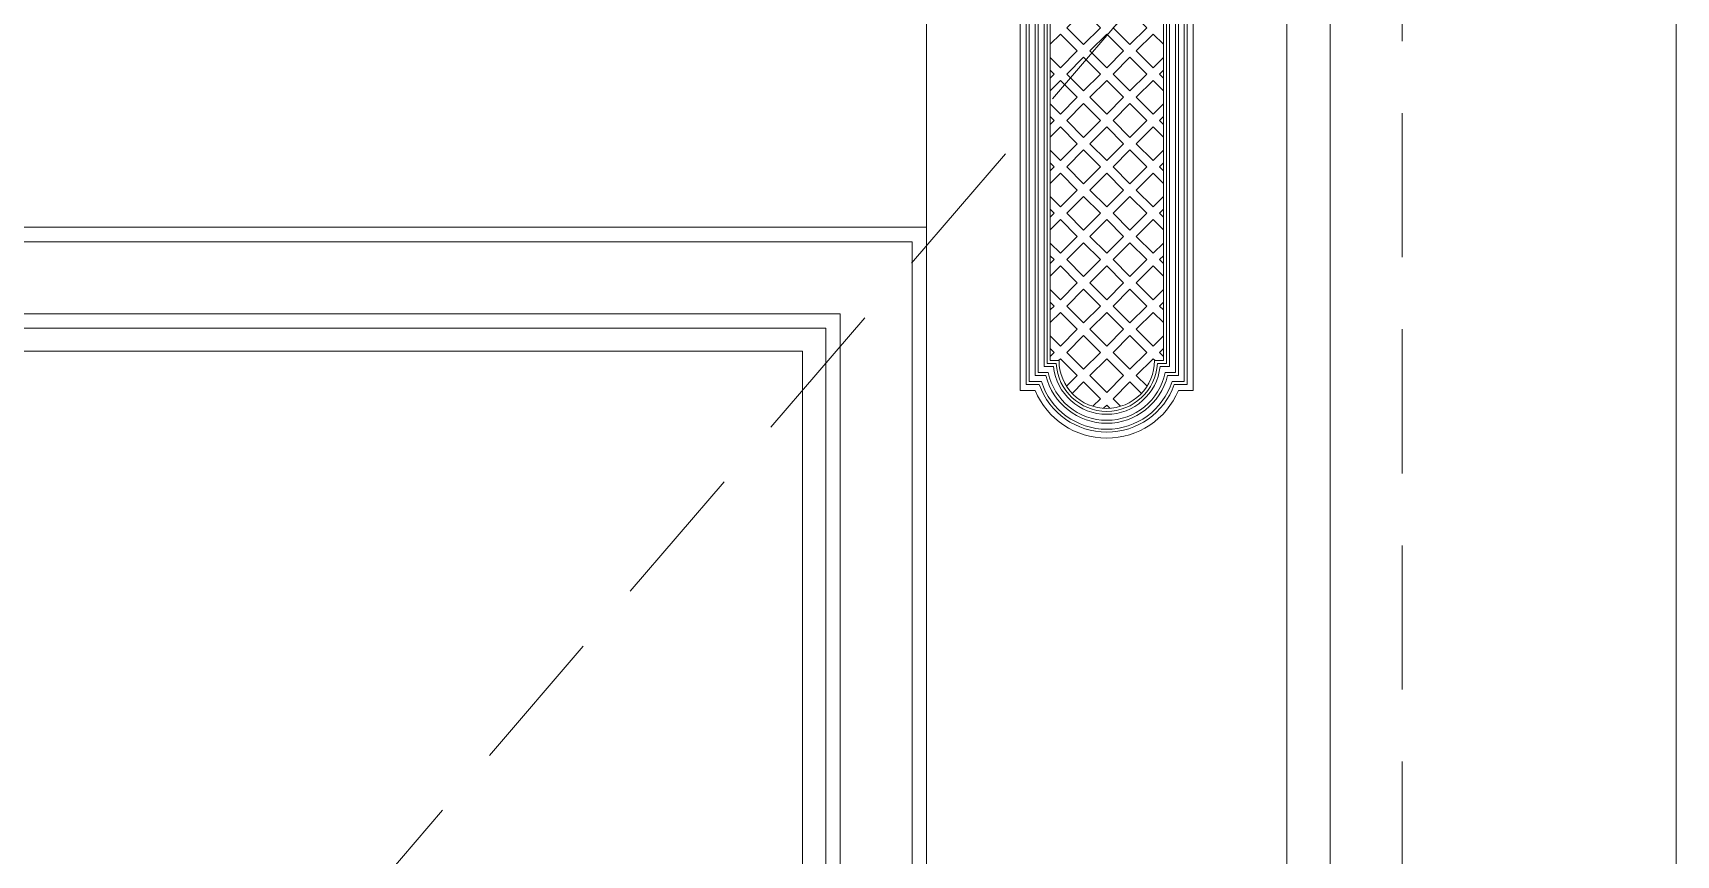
# Model space of a CAD drawing. Header units: inches. Extents: x 258415 to 640093, y 441672 to 945769.
# Drawn here: x 338931 to 339501, y 479180 to 479465 of the extents above; entities that cross this region are included whole.
import ezdxf

# ---------------------------------------------------------------- set-up
doc = ezdxf.new("R2010")
doc.units = ezdxf.units.IN
doc.header["$MEASUREMENT"] = 0
doc.linetypes.add('HIDDEN', pattern=[0.375, 0.25, -0.125])
for name, color, linetype, lineweight in [('Bronze', 40, 'Continuous', 0), ('CQ Hardware Accs.', 1, 'Continuous', 0), ('CQ Wood', 30, 'Continuous', 0)]:
    doc.layers.add(name, color=color, linetype=linetype, lineweight=lineweight)

# ---------------------------------------------------------------- blocks, each defined once
blk = doc.blocks.new('door plate')
at = {"layer": 'Bronze', "lineweight": 0}
for p, q in [((33258.68, 31756.19, 0), (33252.83, 31750.34, 0)), ((33258.68, 31756.19, 0), (33252.83, 31750.34, 0)), ((33258.68, 31756.19, 0), (33264.53, 31750.34, 0)), ((33258.68, 31756.19, 0), (33264.53, 31750.34, 0)), ((33247.07, 31751.71, 0), (33248.44, 31750.34, 0)), ((33247.07, 31751.71, 0), (33248.44, 31750.34, 0)), ((33248.44, 31750.34, 0), (33247.07, 31748.97, 0)), ((33248.44, 31750.34, 0), (33247.07, 31748.97, 0)), ((33252.83, 31750.34, 0), (33258.68, 31744.49, 0)), ((33252.83, 31750.34, 0), (33258.68, 31744.49, 0)), ((33264.53, 31750.34, 0), (33258.68, 31744.49, 0)), ((33264.53, 31750.34, 0), (33258.68, 31744.49, 0)), ((33268.92, 31750.34, 0), (33274.77, 31744.49, 0)), ((33268.92, 31750.34, 0), (33274.77, 31744.49, 0)), ((33280.63, 31750.34, 0), (33274.77, 31744.49, 0)), ((33280.63, 31750.34, 0), (33274.77, 31744.49, 0)), ((33286.38, 31751.71, 0), (33285.01, 31750.34, 0)), ((33286.38, 31751.71, 0), (33285.01, 31750.34, 0)), ((33285.01, 31750.34, 0), (33286.38, 31748.97, 0)), ((33285.01, 31750.34, 0), (33286.38, 31748.97, 0)), ((33250.63, 31748.14, 0), (33247.07, 31744.58, 0)), ((33250.63, 31748.14, 0), (33247.07, 31744.58, 0)), ((33250.63, 31748.14, 0), (33256.49, 31742.29, 0)), ((33250.63, 31748.14, 0), (33256.49, 31742.29, 0)), ((33266.73, 31748.14, 0), (33260.88, 31742.29, 0)), ((33266.73, 31748.14, 0), (33260.88, 31742.29, 0)), ((33266.73, 31748.14, 0), (33272.58, 31742.29, 0)), ((33266.73, 31748.14, 0), (33272.58, 31742.29, 0)), ((33258.68, 31740.1, 0), (33264.53, 31734.25, 0)), ((33258.68, 31740.1, 0), (33264.53, 31734.25, 0)), ((33260.88, 31742.29, 0), (33266.73, 31736.44, 0)), ((33260.88, 31742.29, 0), (33266.73, 31736.44, 0)), ((33272.58, 31742.29, 0), (33266.73, 31736.44, 0)), ((33272.58, 31742.29, 0), (33266.73, 31736.44, 0)), ((33274.77, 31740.1, 0), (33268.92, 31734.25, 0)), ((33274.77, 31740.1, 0), (33268.92, 31734.25, 0)), ((33247.07, 31735.61, 0), (33248.44, 31734.25, 0)), ((33247.07, 31735.61, 0), (33248.44, 31734.25, 0)), ((33248.44, 31734.25, 0), (33247.07, 31732.88, 0)), ((33248.44, 31734.25, 0), (33247.07, 31732.88, 0)), ((33286.38, 31735.61, 0), (33285.01, 31734.25, 0)), ((33286.38, 31735.61, 0), (33285.01, 31734.25, 0)), ((33285.01, 31734.25, 0), (33286.38, 31732.88, 0)), ((33285.01, 31734.25, 0), (33286.38, 31732.88, 0)), ((33258.68, 31724.01, 0), (33252.83, 31718.15, 0)), ((33258.68, 31724.01, 0), (33252.83, 31718.15, 0)), ((33258.68, 31724.01, 0), (33264.53, 31718.15, 0)), ((33258.68, 31724.01, 0), (33264.53, 31718.15, 0)), ((33274.77, 31724.01, 0), (33268.92, 31718.15, 0)), ((33274.77, 31724.01, 0), (33268.92, 31718.15, 0)), ((33274.77, 31724.01, 0), (33280.63, 31718.15, 0)), ((33274.77, 31724.01, 0), (33280.63, 31718.15, 0)), ((33247.07, 31719.52, 0), (33248.44, 31718.15, 0)), ((33247.07, 31719.52, 0), (33248.44, 31718.15, 0)), ((33248.44, 31718.15, 0), (33247.07, 31716.79, 0)), ((33248.44, 31718.15, 0), (33247.07, 31716.79, 0)), ((33250.63, 31715.96, 0), (33247.07, 31712.4, 0)), ((33250.63, 31715.96, 0), (33247.07, 31712.4, 0)), ((33250.63, 31715.96, 0), (33256.49, 31710.11, 0)), ((33250.63, 31715.96, 0), (33256.49, 31710.11, 0)), ((33252.83, 31718.15, 0), (33258.68, 31712.3, 0)), ((33252.83, 31718.15, 0), (33258.68, 31712.3, 0)), ((33264.53, 31718.15, 0), (33258.68, 31712.3, 0)), ((33264.53, 31718.15, 0), (33258.68, 31712.3, 0)), ((33266.73, 31715.96, 0), (33260.88, 31710.11, 0)), ((33266.73, 31715.96, 0), (33260.88, 31710.11, 0)), ((33266.73, 31715.96, 0), (33272.58, 31710.11, 0)), ((33266.73, 31715.96, 0), (33272.58, 31710.11, 0)), ((33268.92, 31718.15, 0), (33274.77, 31712.3, 0)), ((33268.92, 31718.15, 0), (33274.77, 31712.3, 0)), ((33280.63, 31718.15, 0), (33274.77, 31712.3, 0)), ((33280.63, 31718.15, 0), (33274.77, 31712.3, 0)), ((33286.38, 31719.52, 0), (33285.01, 31718.15, 0)), ((33286.38, 31719.52, 0), (33285.01, 31718.15, 0)), ((33285.01, 31718.15, 0), (33286.38, 31716.79, 0)), ((33285.01, 31718.15, 0), (33286.38, 31716.79, 0)), ((33260.88, 31710.11, 0), (33266.73, 31704.25, 0)), ((33260.88, 31710.11, 0), (33266.73, 31704.25, 0)), ((33272.58, 31710.11, 0), (33266.73, 31704.25, 0)), ((33272.58, 31710.11, 0), (33266.73, 31704.25, 0)), ((33247.07, 31703.43, 0), (33248.44, 31702.06, 0)), ((33247.07, 31703.43, 0), (33248.44, 31702.06, 0)), ((33258.68, 31707.91, 0), (33264.53, 31702.06, 0)), ((33258.68, 31707.91, 0), (33264.53, 31702.06, 0)), ((33274.77, 31707.91, 0), (33268.92, 31702.06, 0)), ((33274.77, 31707.91, 0), (33268.92, 31702.06, 0)), ((33286.38, 31703.43, 0), (33285.01, 31702.06, 0)), ((33286.38, 31703.43, 0), (33285.01, 31702.06, 0)), ((33248.44, 31702.06, 0), (33247.07, 31700.69, 0)), ((33248.44, 31702.06, 0), (33247.07, 31700.69, 0)), ((33285.01, 31702.06, 0), (33286.38, 31700.69, 0)), ((33285.01, 31702.06, 0), (33286.38, 31700.69, 0)), ((33247.07, 31687.34, 0), (33248.44, 31685.97, 0)), ((33247.07, 31687.34, 0), (33248.44, 31685.97, 0)), ((33258.68, 31691.82, 0), (33252.83, 31685.97, 0)), ((33258.68, 31691.82, 0), (33252.83, 31685.97, 0)), ((33258.68, 31691.82, 0), (33264.53, 31685.97, 0)), ((33258.68, 31691.82, 0), (33264.53, 31685.97, 0)), ((33286.38, 31687.34, 0), (33285.01, 31685.97, 0)), ((33286.38, 31687.34, 0), (33285.01, 31685.97, 0)), ((33248.44, 31685.97, 0), (33247.07, 31684.6, 0)), ((33248.44, 31685.97, 0), (33247.07, 31684.6, 0)), ((33250.63, 31683.77, 0), (33247.07, 31680.21, 0)), ((33250.63, 31683.77, 0), (33247.07, 31680.21, 0)), ((33250.63, 31683.77, 0), (33256.49, 31677.92, 0)), ((33250.63, 31683.77, 0), (33256.49, 31677.92, 0)), ((33252.83, 31685.97, 0), (33258.68, 31680.12, 0)), ((33252.83, 31685.97, 0), (33258.68, 31680.12, 0)), ((33264.53, 31685.97, 0), (33258.68, 31680.12, 0)), ((33264.53, 31685.97, 0), (33258.68, 31680.12, 0)), ((33266.73, 31683.77, 0), (33260.88, 31677.92, 0)), ((33266.73, 31683.77, 0), (33260.88, 31677.92, 0)), ((33266.73, 31683.77, 0), (33272.58, 31677.92, 0)), ((33266.73, 31683.77, 0), (33272.58, 31677.92, 0)), ((33268.92, 31685.97, 0), (33274.77, 31680.12, 0)), ((33268.92, 31685.97, 0), (33274.77, 31680.12, 0)), ((33280.63, 31685.97, 0), (33274.77, 31680.12, 0)), ((33280.63, 31685.97, 0), (33274.77, 31680.12, 0)), ((33285.01, 31685.97, 0), (33286.38, 31684.6, 0)), ((33285.01, 31685.97, 0), (33286.38, 31684.6, 0)), ((33258.68, 31675.73, 0), (33264.53, 31669.87, 0)), ((33258.68, 31675.73, 0), (33264.53, 31669.87, 0)), ((33260.88, 31677.92, 0), (33266.73, 31672.07, 0)), ((33260.88, 31677.92, 0), (33266.73, 31672.07, 0)), ((33272.58, 31677.92, 0), (33266.73, 31672.07, 0)), ((33272.58, 31677.92, 0), (33266.73, 31672.07, 0)), ((33274.77, 31675.73, 0), (33268.92, 31669.87, 0)), ((33274.77, 31675.73, 0), (33268.92, 31669.87, 0)), ((33247.07, 31671.24, 0), (33248.44, 31669.87, 0)), ((33247.07, 31671.24, 0), (33248.44, 31669.87, 0)), ((33248.44, 31669.87, 0), (33247.07, 31668.51, 0)), ((33248.44, 31669.87, 0), (33247.07, 31668.51, 0)), ((33286.38, 31671.24, 0), (33285.01, 31669.87, 0)), ((33286.38, 31671.24, 0), (33285.01, 31669.87, 0)), ((33285.01, 31669.87, 0), (33286.38, 31668.51, 0)), ((33285.01, 31669.87, 0), (33286.38, 31668.51, 0)), ((33247.07, 31659.54, 0), (33250.63, 31655.98, 0)), ((33247.07, 31659.54, 0), (33250.63, 31655.98, 0)), ((33258.68, 31659.63, 0), (33252.83, 31653.78, 0)), ((33258.68, 31659.63, 0), (33252.83, 31653.78, 0)), ((33258.68, 31659.63, 0), (33264.53, 31653.78, 0)), ((33258.68, 31659.63, 0), (33264.53, 31653.78, 0)), ((33286.38, 31659.54, 0), (33282.82, 31655.98, 0)), ((33286.38, 31659.54, 0), (33282.82, 31655.98, 0)), ((33247.07, 31655.15, 0), (33248.44, 31653.78, 0)), ((33247.07, 31655.15, 0), (33248.44, 31653.78, 0)), ((33248.44, 31653.78, 0), (33247.07, 31652.41, 0)), ((33248.44, 31653.78, 0), (33247.07, 31652.41, 0)), ((33252.83, 31653.78, 0), (33258.68, 31647.93, 0)), ((33252.83, 31653.78, 0), (33258.68, 31647.93, 0)), ((33264.53, 31653.78, 0), (33258.68, 31647.93, 0)), ((33264.53, 31653.78, 0), (33258.68, 31647.93, 0)), ((33268.92, 31653.78, 0), (33274.77, 31647.93, 0)), ((33268.92, 31653.78, 0), (33274.77, 31647.93, 0)), ((33280.63, 31653.78, 0), (33274.77, 31647.93, 0)), ((33280.63, 31653.78, 0), (33274.77, 31647.93, 0)), ((33286.38, 31655.15, 0), (33285.01, 31653.78, 0)), ((33286.38, 31655.15, 0), (33285.01, 31653.78, 0)), ((33285.01, 31653.78, 0), (33286.38, 31652.41, 0)), ((33285.01, 31653.78, 0), (33286.38, 31652.41, 0)), ((33250.63, 31651.59, 0), (33249.96, 31650.92, 0)), ((33250.63, 31651.59, 0), (33249.96, 31650.92, 0)), ((33250.63, 31651.59, 0), (33256.49, 31645.74, 0)), ((33250.63, 31651.59, 0), (33256.49, 31645.74, 0)), ((33266.73, 31651.59, 0), (33260.88, 31645.74, 0)), ((33266.73, 31651.59, 0), (33260.88, 31645.74, 0)), ((33266.73, 31651.59, 0), (33272.58, 31645.74, 0)), ((33266.73, 31651.59, 0), (33272.58, 31645.74, 0)), ((33258.68, 31643.54, 0), (33264.53, 31637.69, 0)), ((33258.68, 31643.54, 0), (33264.53, 31637.69, 0)), ((33260.88, 31645.74, 0), (33266.73, 31639.88, 0)), ((33260.88, 31645.74, 0), (33266.73, 31639.88, 0)), ((33272.58, 31645.74, 0), (33266.73, 31639.88, 0)), ((33272.58, 31645.74, 0), (33266.73, 31639.88, 0)), ((33274.77, 31643.54, 0), (33268.92, 31637.69, 0)), ((33274.77, 31643.54, 0), (33268.92, 31637.69, 0))]:
    blk.add_line(p, q, dxfattribs=at)
at = {"layer": 'Bronze', "lineweight": 0, "elevation": 0}
blk.add_lwpolyline([(33236.73, 32031.61), (33241.9, 32031.61, -0.302776), (33266.73, 32048.16, -0.302776), (33291.55, 32031.61), (33296.73, 32031.61), (33296.73, 31640.57), (33291.55, 31640.57, -0.302776), (33266.73, 31624.02, -0.302776), (33241.9, 31640.57), (33236.73, 31640.57), (33236.73, 32031.61)], format="xyb", dxfattribs=at)
blk.add_lwpolyline([(33236.73, 32031.61), (33241.9, 32031.61, -0.302776), (33266.73, 32048.16, -0.302776), (33291.55, 32031.61), (33296.73, 32031.61), (33296.73, 31640.57), (33291.55, 31640.57, -0.302776), (33266.73, 31624.02, -0.302776), (33241.9, 31640.57), (33236.73, 31640.57), (33236.73, 32031.61)], format="xyb", dxfattribs=at)
for points in [[(33238.8, 32029.54), (33243.32, 32029.54, -0.317837), (33266.73, 32046.09, -0.317837), (33290.14, 32029.54), (33294.66, 32029.54), (33294.66, 31642.64), (33290.14, 31642.64, -0.317837), (33266.73, 31626.09, -0.317837), (33243.32, 31642.64), (33238.8, 31642.64)], [(33238.8, 32029.54), (33243.32, 32029.54, -0.317837), (33266.73, 32046.09, -0.317837), (33290.14, 32029.54), (33294.66, 32029.54), (33294.66, 31642.64), (33290.14, 31642.64, -0.317837), (33266.73, 31626.09, -0.317837), (33243.32, 31642.64), (33238.8, 31642.64)], [(33239.83, 32028.5), (33244.06, 32028.5, -0.326276), (33266.73, 32045.06, -0.326276), (33289.39, 32028.5), (33293.62, 32028.5), (33293.62, 31643.68), (33289.39, 31643.68, -0.326276), (33266.73, 31627.12, -0.326276), (33244.06, 31643.68), (33239.83, 31643.68)], [(33239.83, 32028.5), (33244.06, 32028.5, -0.326276), (33266.73, 32045.06, -0.326276), (33289.39, 32028.5), (33293.62, 32028.5), (33293.62, 31643.68), (33289.39, 31643.68, -0.326276), (33266.73, 31627.12, -0.326276), (33244.06, 31643.68), (33239.83, 31643.68)], [(33241.9, 32026.43), (33245.63, 32026.43, -0.34543), (33266.73, 32042.99, -0.34543), (33287.83, 32026.43), (33291.55, 32026.43), (33291.55, 31645.75), (33287.83, 31645.75, -0.34543), (33266.73, 31629.19, -0.34543), (33245.63, 31645.75), (33241.9, 31645.75)], [(33241.9, 32026.43), (33245.63, 32026.43, -0.34543), (33266.73, 32042.99, -0.34543), (33287.83, 32026.43), (33291.55, 32026.43), (33291.55, 31645.75), (33287.83, 31645.75, -0.34543), (33266.73, 31629.19, -0.34543), (33245.63, 31645.75), (33241.9, 31645.75)], [(33242.93, 32025.4), (33246.46, 32025.4, -0.356394), (33266.73, 32041.95, -0.356394), (33287, 32025.4), (33290.52, 32025.4), (33290.52, 31646.78), (33287, 31646.78, -0.356394), (33266.73, 31630.23, -0.356394), (33246.46, 31646.78), (33242.93, 31646.78)], [(33242.93, 32025.4), (33246.46, 32025.4, -0.356394), (33266.73, 32041.95, -0.356394), (33287, 32025.4), (33290.52, 32025.4), (33290.52, 31646.78), (33287, 31646.78, -0.356394), (33266.73, 31630.23, -0.356394), (33246.46, 31646.78), (33242.93, 31646.78)], [(33245, 32023.33), (33248.22, 32023.33, -0.381966), (33266.73, 32039.88, -0.381966), (33285.23, 32023.33), (33288.45, 32023.33), (33288.45, 31648.85), (33285.23, 31648.85, -0.381966), (33266.73, 31632.3, -0.381966), (33248.22, 31648.85), (33245, 31648.85)], [(33245, 32023.33), (33248.22, 32023.33, -0.381966), (33266.73, 32039.88, -0.381966), (33285.23, 32023.33), (33288.45, 32023.33), (33288.45, 31648.85), (33285.23, 31648.85, -0.381966), (33266.73, 31632.3, -0.381966), (33248.22, 31648.85), (33245, 31648.85)], [(33246.04, 32022.3), (33249.17, 32022.3, -0.397078), (33266.73, 32038.85, -0.397078), (33284.28, 32022.3), (33287.42, 32022.3), (33287.42, 31649.88), (33284.28, 31649.88, -0.397078), (33266.73, 31633.33, -0.397078), (33249.17, 31649.88), (33246.04, 31649.88)], [(33246.04, 32022.3), (33249.17, 32022.3, -0.397078), (33266.73, 32038.85, -0.397078), (33284.28, 32022.3), (33287.42, 32022.3), (33287.42, 31649.88), (33284.28, 31649.88, -0.397078), (33266.73, 31633.33, -0.397078), (33249.17, 31649.88), (33246.04, 31649.88)], [(33247.07, 32021.26), (33250.18, 32021.26, -0.414214), (33266.73, 32037.81, -0.414214), (33283.28, 32021.26), (33286.38, 32021.26), (33286.38, 31650.92), (33283.28, 31650.92, -0.414214), (33266.73, 31634.37, -0.414214), (33250.18, 31650.92), (33247.07, 31650.92)], [(33247.07, 32021.26), (33250.18, 32021.26, -0.414214), (33266.73, 32037.81, -0.414214), (33283.28, 32021.26), (33286.38, 32021.26), (33286.38, 31650.92), (33283.28, 31650.92, -0.414214), (33266.73, 31634.37, -0.414214), (33250.18, 31650.92), (33247.07, 31650.92)]]:
    blk.add_lwpolyline(points, format="xyb", close=True, dxfattribs=at)
for points in [[(33258.68, 31772.28), (33264.53, 31766.43), (33258.68, 31760.58), (33252.83, 31766.43), (33258.68, 31772.28)], [(33258.68, 31772.28), (33264.53, 31766.43), (33258.68, 31760.58), (33252.83, 31766.43), (33258.68, 31772.28)], [(33274.77, 31772.28), (33280.63, 31766.43), (33274.77, 31760.58), (33268.92, 31766.43), (33274.77, 31772.28)], [(33274.77, 31772.28), (33280.63, 31766.43), (33274.77, 31760.58), (33268.92, 31766.43), (33274.77, 31772.28)], [(33250.63, 31764.24), (33247.07, 31760.67)], [(33247.07, 31756.1), (33250.63, 31752.53), (33256.49, 31758.39), (33250.63, 31764.24)], [(33250.63, 31764.24), (33247.07, 31760.67)], [(33247.07, 31756.1), (33250.63, 31752.53), (33256.49, 31758.39), (33250.63, 31764.24)], [(33266.73, 31764.24), (33272.58, 31758.39), (33266.73, 31752.53), (33260.88, 31758.39), (33266.73, 31764.24)], [(33266.73, 31764.24), (33272.58, 31758.39), (33266.73, 31752.53), (33260.88, 31758.39), (33266.73, 31764.24)], [(33266.73, 31764.24), (33272.58, 31758.39), (33266.73, 31752.53), (33260.88, 31758.39), (33266.73, 31764.24)], [(33266.73, 31764.24), (33272.58, 31758.39), (33266.73, 31752.53), (33260.88, 31758.39), (33266.73, 31764.24)], [(33286.38, 31756.1), (33282.82, 31752.53), (33276.97, 31758.39), (33282.82, 31764.24)], [(33286.38, 31756.1), (33282.82, 31752.53), (33276.97, 31758.39), (33282.82, 31764.24)], [(33282.82, 31764.24), (33286.38, 31760.67)], [(33282.82, 31764.24), (33286.38, 31760.67)], [(33274.77, 31756.19), (33280.63, 31750.34), (33274.77, 31744.49), (33268.92, 31750.34), (33274.77, 31756.19)], [(33274.77, 31756.19), (33280.63, 31750.34), (33274.77, 31744.49), (33268.92, 31750.34), (33274.77, 31756.19)], [(33286.38, 31751.71), (33285.01, 31750.34), (33286.38, 31748.97)], [(33286.38, 31751.71), (33285.01, 31750.34), (33286.38, 31748.97)], [(33247.07, 31744.58), (33250.63, 31748.14)], [(33250.63, 31748.14), (33256.49, 31742.29), (33250.63, 31736.44), (33247.07, 31740)], [(33247.07, 31744.58), (33250.63, 31748.14)], [(33250.63, 31748.14), (33256.49, 31742.29), (33250.63, 31736.44), (33247.07, 31740)], [(33266.73, 31748.14), (33272.58, 31742.29), (33266.73, 31736.44), (33260.88, 31742.29), (33266.73, 31748.14)], [(33266.73, 31748.14), (33272.58, 31742.29), (33266.73, 31736.44), (33260.88, 31742.29), (33266.73, 31748.14)], [(33286.38, 31740), (33282.82, 31736.44), (33276.97, 31742.29), (33282.82, 31748.14)], [(33286.38, 31740), (33282.82, 31736.44), (33276.97, 31742.29), (33282.82, 31748.14)], [(33282.82, 31748.14), (33286.38, 31744.58)], [(33282.82, 31748.14), (33286.38, 31744.58)], [(33258.68, 31740.1), (33264.53, 31734.25), (33258.68, 31728.39), (33252.83, 31734.25), (33258.68, 31740.1)], [(33258.68, 31740.1), (33264.53, 31734.25), (33258.68, 31728.39), (33252.83, 31734.25), (33258.68, 31740.1)], [(33274.77, 31740.1), (33280.63, 31734.25), (33274.77, 31728.39), (33268.92, 31734.25), (33274.77, 31740.1)], [(33274.77, 31740.1), (33280.63, 31734.25), (33274.77, 31728.39), (33268.92, 31734.25), (33274.77, 31740.1)], [(33250.63, 31732.05), (33247.07, 31728.49)], [(33247.07, 31723.91), (33250.63, 31720.35), (33256.49, 31726.2), (33250.63, 31732.05)], [(33250.63, 31732.05), (33247.07, 31728.49)], [(33247.07, 31723.91), (33250.63, 31720.35), (33256.49, 31726.2), (33250.63, 31732.05)], [(33266.73, 31732.05), (33272.58, 31726.2), (33266.73, 31720.35), (33260.88, 31726.2), (33266.73, 31732.05)], [(33266.73, 31732.05), (33272.58, 31726.2), (33266.73, 31720.35), (33260.88, 31726.2), (33266.73, 31732.05)], [(33266.73, 31732.05), (33272.58, 31726.2), (33266.73, 31720.35), (33260.88, 31726.2), (33266.73, 31732.05)], [(33266.73, 31732.05), (33272.58, 31726.2), (33266.73, 31720.35), (33260.88, 31726.2), (33266.73, 31732.05)], [(33286.38, 31723.91), (33282.82, 31720.35), (33276.97, 31726.2), (33282.82, 31732.05)], [(33286.38, 31723.91), (33282.82, 31720.35), (33276.97, 31726.2), (33282.82, 31732.05)], [(33282.82, 31732.05), (33286.38, 31728.49)], [(33282.82, 31732.05), (33286.38, 31728.49)], [(33286.38, 31735.61), (33285.01, 31734.25), (33286.38, 31732.88)], [(33286.38, 31735.61), (33285.01, 31734.25), (33286.38, 31732.88)], [(33250.63, 31715.96), (33256.49, 31710.11), (33250.63, 31704.25), (33247.07, 31707.82)], [(33247.07, 31712.4), (33250.63, 31715.96)], [(33250.63, 31715.96), (33256.49, 31710.11), (33250.63, 31704.25), (33247.07, 31707.82)], [(33247.07, 31712.4), (33250.63, 31715.96)], [(33266.73, 31715.96), (33272.58, 31710.11), (33266.73, 31704.25), (33260.88, 31710.11), (33266.73, 31715.96)], [(33266.73, 31715.96), (33272.58, 31710.11), (33266.73, 31704.25), (33260.88, 31710.11), (33266.73, 31715.96)], [(33286.38, 31707.82), (33282.82, 31704.25), (33276.97, 31710.11), (33282.82, 31715.96)], [(33286.38, 31707.82), (33282.82, 31704.25), (33276.97, 31710.11), (33282.82, 31715.96)], [(33282.82, 31715.96), (33286.38, 31712.4)], [(33282.82, 31715.96), (33286.38, 31712.4)], [(33286.38, 31719.52), (33285.01, 31718.15), (33286.38, 31716.79)], [(33286.38, 31719.52), (33285.01, 31718.15), (33286.38, 31716.79)], [(33258.68, 31707.91), (33264.53, 31702.06), (33258.68, 31696.21), (33252.83, 31702.06), (33258.68, 31707.91)], [(33258.68, 31707.91), (33264.53, 31702.06), (33258.68, 31696.21), (33252.83, 31702.06), (33258.68, 31707.91)], [(33274.77, 31707.91), (33280.63, 31702.06), (33274.77, 31696.21), (33268.92, 31702.06), (33274.77, 31707.91)], [(33274.77, 31707.91), (33280.63, 31702.06), (33274.77, 31696.21), (33268.92, 31702.06), (33274.77, 31707.91)], [(33286.38, 31703.43), (33285.01, 31702.06), (33286.38, 31700.69)], [(33286.38, 31703.43), (33285.01, 31702.06), (33286.38, 31700.69)], [(33247.07, 31691.72), (33250.63, 31688.16), (33256.49, 31694.01), (33250.63, 31699.87)], [(33250.63, 31699.87), (33247.07, 31696.3)], [(33247.07, 31691.72), (33250.63, 31688.16), (33256.49, 31694.01), (33250.63, 31699.87)], [(33250.63, 31699.87), (33247.07, 31696.3)], [(33266.73, 31699.87), (33272.58, 31694.01), (33266.73, 31688.16), (33260.88, 31694.01), (33266.73, 31699.87)], [(33266.73, 31699.87), (33272.58, 31694.01), (33266.73, 31688.16), (33260.88, 31694.01), (33266.73, 31699.87)], [(33266.73, 31699.87), (33272.58, 31694.01), (33266.73, 31688.16), (33260.88, 31694.01), (33266.73, 31699.87)], [(33266.73, 31699.87), (33272.58, 31694.01), (33266.73, 31688.16), (33260.88, 31694.01), (33266.73, 31699.87)], [(33286.38, 31691.72), (33282.82, 31688.16), (33276.97, 31694.01), (33282.82, 31699.87)], [(33286.38, 31691.72), (33282.82, 31688.16), (33276.97, 31694.01), (33282.82, 31699.87)], [(33282.82, 31699.87), (33286.38, 31696.3)], [(33282.82, 31699.87), (33286.38, 31696.3)], [(33274.77, 31691.82), (33280.63, 31685.97), (33274.77, 31680.12), (33268.92, 31685.97), (33274.77, 31691.82)], [(33274.77, 31691.82), (33280.63, 31685.97), (33274.77, 31680.12), (33268.92, 31685.97), (33274.77, 31691.82)], [(33286.38, 31687.34), (33285.01, 31685.97), (33286.38, 31684.6)], [(33286.38, 31687.34), (33285.01, 31685.97), (33286.38, 31684.6)], [(33247.07, 31680.21), (33250.63, 31683.77)], [(33250.63, 31683.77), (33256.49, 31677.92), (33250.63, 31672.07), (33247.07, 31675.63)], [(33247.07, 31680.21), (33250.63, 31683.77)], [(33250.63, 31683.77), (33256.49, 31677.92), (33250.63, 31672.07), (33247.07, 31675.63)], [(33266.73, 31683.77), (33272.58, 31677.92), (33266.73, 31672.07), (33260.88, 31677.92), (33266.73, 31683.77)], [(33266.73, 31683.77), (33272.58, 31677.92), (33266.73, 31672.07), (33260.88, 31677.92), (33266.73, 31683.77)], [(33286.38, 31675.63), (33282.82, 31672.07), (33276.97, 31677.92), (33282.82, 31683.77)], [(33286.38, 31675.63), (33282.82, 31672.07), (33276.97, 31677.92), (33282.82, 31683.77)], [(33282.82, 31683.77), (33286.38, 31680.21)], [(33282.82, 31683.77), (33286.38, 31680.21)], [(33258.68, 31675.73), (33264.53, 31669.87), (33258.68, 31664.02), (33252.83, 31669.87), (33258.68, 31675.73)], [(33258.68, 31675.73), (33264.53, 31669.87), (33258.68, 31664.02), (33252.83, 31669.87), (33258.68, 31675.73)], [(33274.77, 31675.73), (33280.63, 31669.87), (33274.77, 31664.02), (33268.92, 31669.87), (33274.77, 31675.73)], [(33274.77, 31675.73), (33280.63, 31669.87), (33274.77, 31664.02), (33268.92, 31669.87), (33274.77, 31675.73)], [(33286.38, 31671.24), (33285.01, 31669.87), (33286.38, 31668.51)], [(33286.38, 31671.24), (33285.01, 31669.87), (33286.38, 31668.51)], [(33250.63, 31667.68), (33247.07, 31664.12)], [(33247.07, 31659.54), (33250.63, 31655.98), (33256.49, 31661.83), (33250.63, 31667.68)], [(33250.63, 31667.68), (33247.07, 31664.12)], [(33247.07, 31659.54), (33250.63, 31655.98), (33256.49, 31661.83), (33250.63, 31667.68)], [(33266.73, 31667.68), (33272.58, 31661.83), (33266.73, 31655.98), (33260.88, 31661.83), (33266.73, 31667.68)], [(33266.73, 31667.68), (33272.58, 31661.83), (33266.73, 31655.98), (33260.88, 31661.83), (33266.73, 31667.68)], [(33266.73, 31667.68), (33272.58, 31661.83), (33266.73, 31655.98), (33260.88, 31661.83), (33266.73, 31667.68)], [(33266.73, 31667.68), (33272.58, 31661.83), (33266.73, 31655.98), (33260.88, 31661.83), (33266.73, 31667.68)], [(33286.38, 31659.54), (33282.82, 31655.98), (33276.97, 31661.83), (33282.82, 31667.68)], [(33286.38, 31659.54), (33282.82, 31655.98), (33276.97, 31661.83), (33282.82, 31667.68)], [(33282.82, 31667.68), (33286.38, 31664.12)], [(33282.82, 31667.68), (33286.38, 31664.12)], [(33274.77, 31659.63), (33280.63, 31653.78), (33274.77, 31647.93), (33268.92, 31653.78), (33274.77, 31659.63)], [(33274.77, 31659.63), (33280.63, 31653.78), (33274.77, 31647.93), (33268.92, 31653.78), (33274.77, 31659.63)], [(33286.38, 31655.15), (33285.01, 31653.78), (33286.38, 31652.41)], [(33286.38, 31655.15), (33285.01, 31653.78), (33286.38, 31652.41)], [(33249.96, 31650.92), (33250.63, 31651.59)], [(33249.96, 31650.92), (33250.63, 31651.59)], [(33250.63, 31651.59), (33256.49, 31645.74), (33252.77, 31642.02)], [(33250.63, 31651.59), (33256.49, 31645.74), (33252.77, 31642.02)], [(33266.73, 31651.59), (33272.58, 31645.74), (33266.73, 31639.88), (33260.88, 31645.74), (33266.73, 31651.59)], [(33266.73, 31651.59), (33272.58, 31645.74), (33266.73, 31639.88), (33260.88, 31645.74), (33266.73, 31651.59)], [(33280.68, 31642.02), (33276.97, 31645.74), (33282.82, 31651.59)], [(33280.68, 31642.02), (33276.97, 31645.74), (33282.82, 31651.59)], [(33282.82, 31651.59), (33283.49, 31650.92)], [(33282.82, 31651.59), (33283.49, 31650.92)], [(33254.69, 31639.55), (33258.68, 31643.54)], [(33254.69, 31639.55), (33258.68, 31643.54)], [(33258.68, 31643.54), (33264.53, 31637.69), (33261.92, 31635.08)], [(33258.68, 31643.54), (33264.53, 31637.69), (33261.92, 31635.08)], [(33271.53, 31635.08), (33268.92, 31637.69), (33274.77, 31643.54)], [(33271.53, 31635.08), (33268.92, 31637.69), (33274.77, 31643.54)], [(33274.77, 31643.54), (33278.76, 31639.55)], [(33274.77, 31643.54), (33278.76, 31639.55)], [(33265.63, 31634.4), (33266.73, 31635.49)], [(33265.63, 31634.4), (33266.73, 31635.49)], [(33265.63, 31634.4), (33266.73, 31635.49)], [(33265.63, 31634.4), (33266.73, 31635.49)], [(33266.73, 31635.49), (33267.82, 31634.4)], [(33266.73, 31635.49), (33267.82, 31634.4)], [(33266.73, 31635.49), (33267.82, 31634.4)], [(33266.73, 31635.49), (33267.82, 31634.4)]]:
    blk.add_lwpolyline(points, dxfattribs=at)
blk = doc.blocks.new('FF 12 wd Elevation')
at = {"layer": 'CQ Wood', "color": 32, "elevation": 0}
for points in [[(309889.78, 454456), (309889.78, 457201.39), (311029.78, 457201.39), (311029.78, 454456)], [(310009.78, 454456), (310009.78, 457081.39), (310909.78, 457081.39), (310909.78, 454456)], [(310894.78, 454456), (310894.78, 457068.5), (310024.78, 457068.5), (310024.78, 454456)], [(310769.78, 454608.5), (310769.78, 456941.87), (310149.78, 456941.87), (310149.78, 454608.5)], [(310149.78, 454468.5), (310149.78, 456941.39), (310769.78, 456941.39), (310769.78, 454468.5)]]:
    blk.add_lwpolyline(points, dxfattribs=at)
at = {"layer": 'CQ Wood', "color": 134, "linetype": 'HIDDEN', "ltscale": 200, "elevation": 0}
for points in [[(309984.78, 454456), (309984.78, 457108.5), (310934.78, 457108.5), (310934.78, 454456)], [(310024.78, 457068.5), (310894.78, 455483.29), (310024.78, 454468.5)]]:
    blk.add_lwpolyline(points, dxfattribs=at)
at = {"layer": 'CQ Wood', "color": 32, "elevation": 0}
for points in [[(310024.78, 454468.5), (310894.78, 454468.5), (310894.78, 457068.5), (310024.78, 457068.5)], [(310769.78, 455343.87), (310149.78, 455343.87), (310149.78, 454608.5), (310769.78, 454608.5)], [(310764.78, 454613.5), (310154.78, 454613.5), (310154.78, 455338.87), (310764.78, 455338.87)], [(310739.78, 454638.5), (310179.78, 454638.5), (310179.78, 455313.87), (310739.78, 455313.87)], [(310734.78, 454643.5), (310184.78, 454643.5), (310184.78, 455308.87), (310734.78, 455308.87)], [(310726.78, 454651.5), (310192.78, 454651.5), (310192.78, 455300.87), (310726.78, 455300.87)]]:
    blk.add_lwpolyline(points, close=True, dxfattribs=at)
at = {"layer": 'CQ Hardware Accs.', "color": 0, "xscale": -1}
blk.add_blockref('door plate', (344099.01, 423646.69, 0), dxfattribs=at)

msp = doc.modelspace()

# ---------------------------------------------------------------- block references
at = {"layer": 'CQ Wood'}
msp.add_blockref('FF 12 wd Elevation', (28471.493, 24053.684, 0), dxfattribs=at)

doc.saveas('drawing.dxf')
